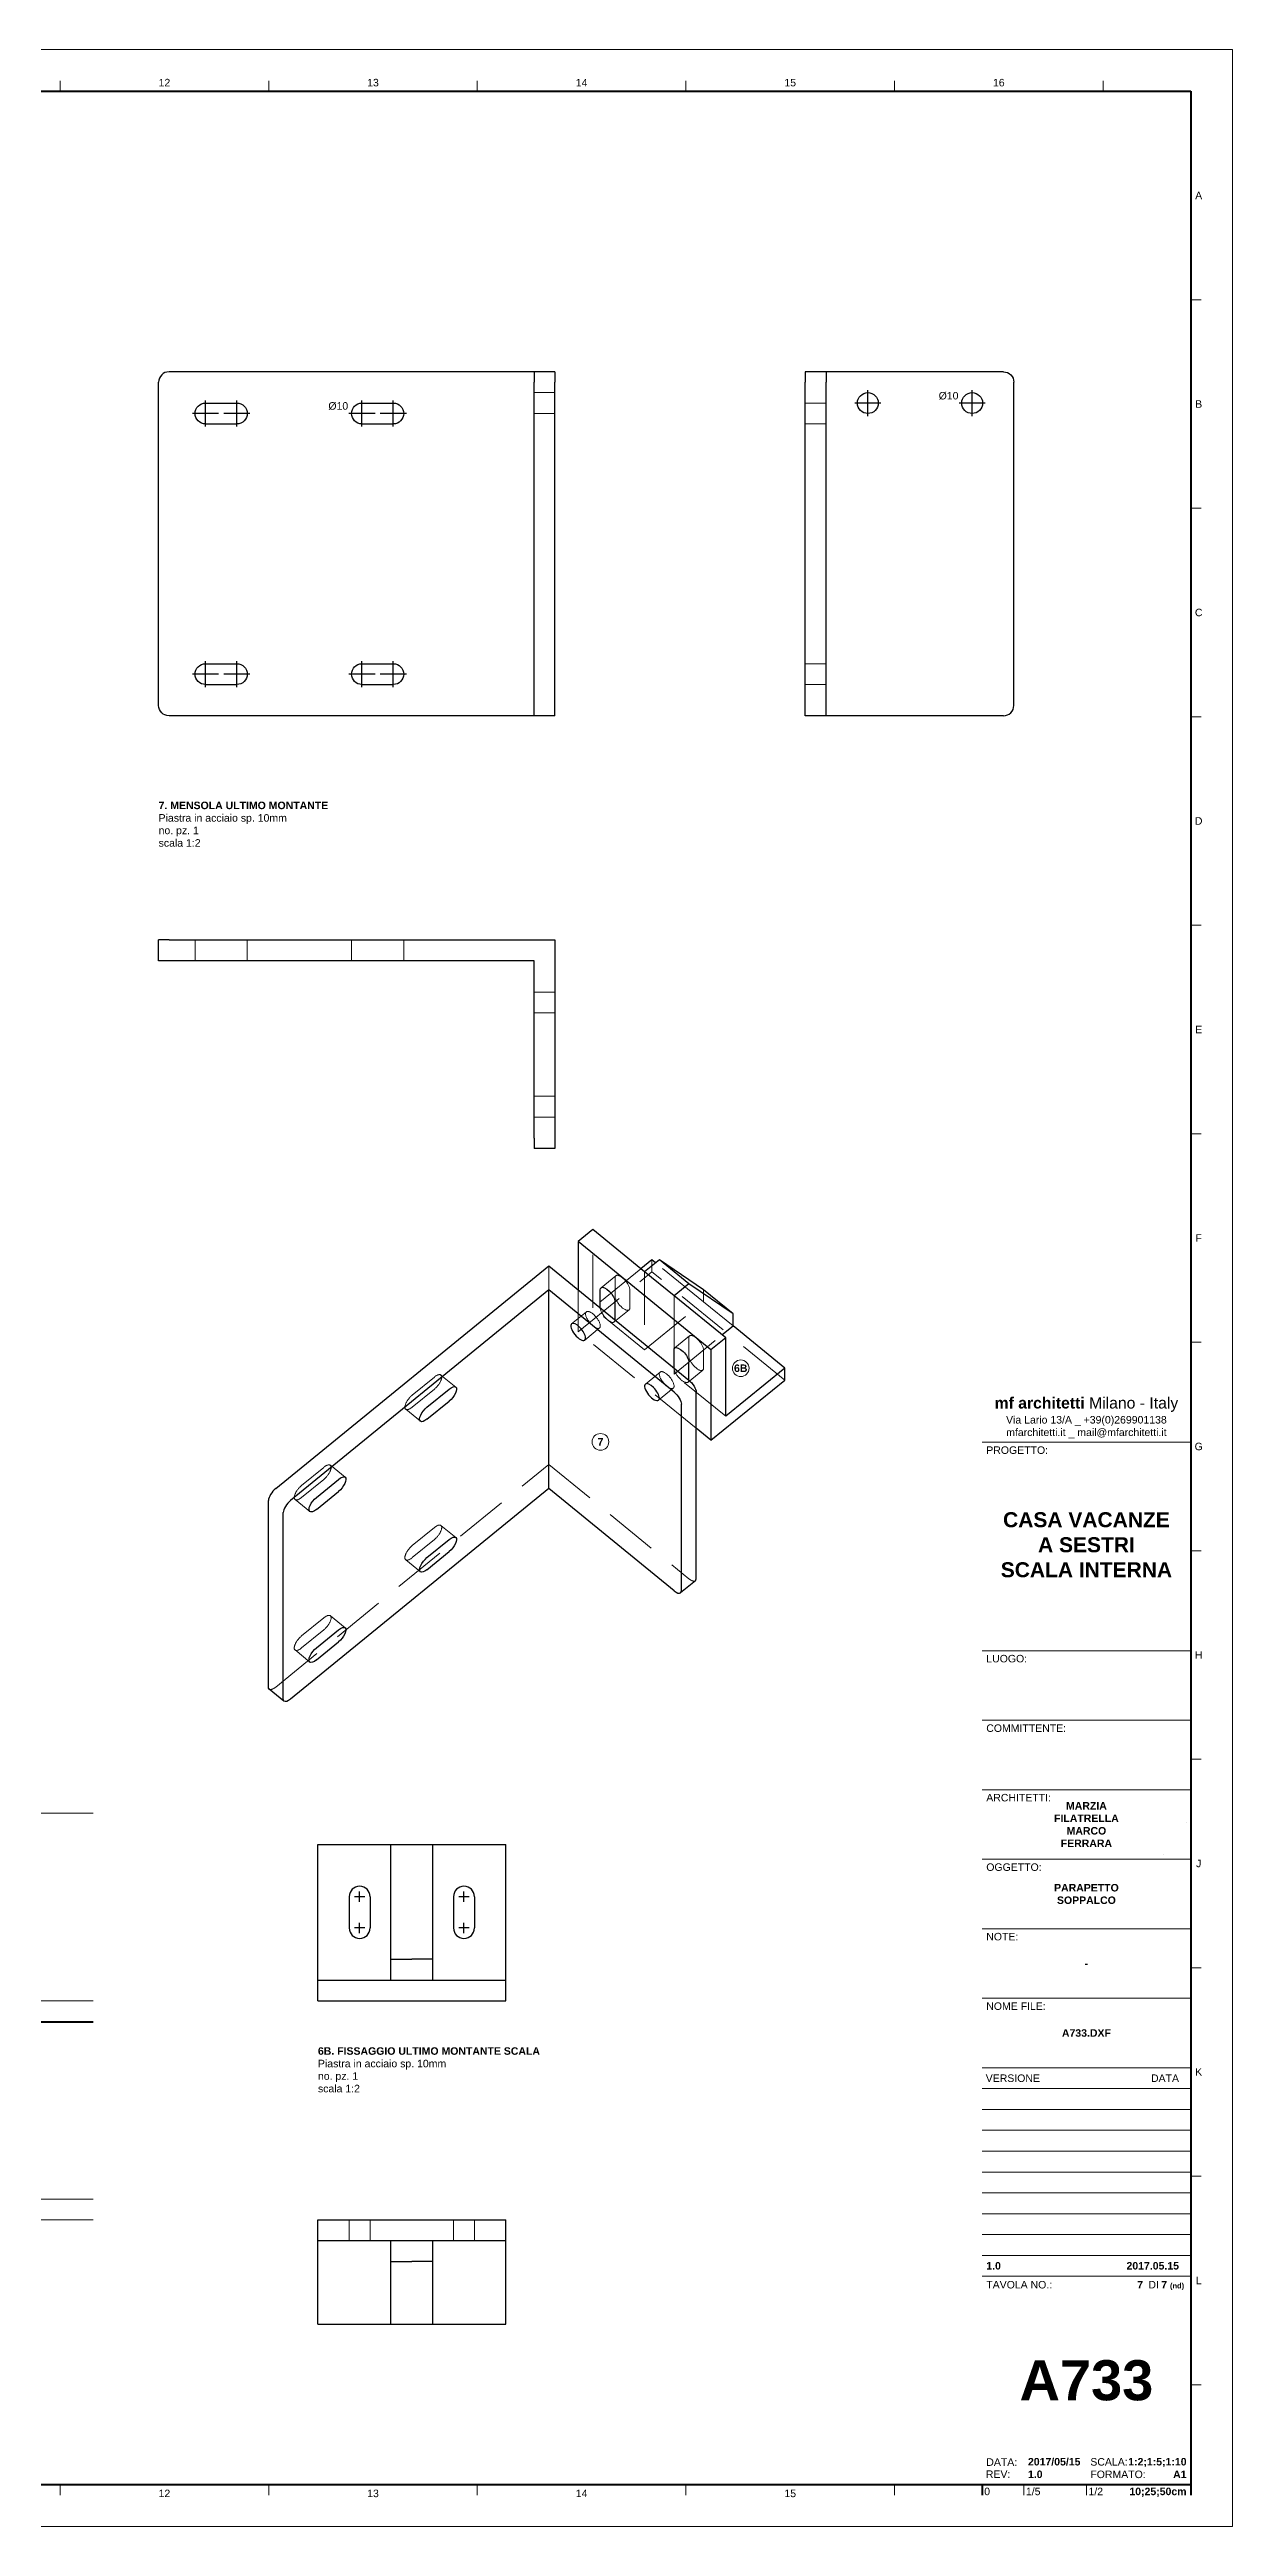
# Model space of a CAD drawing. Header units: millimetres. Extents: x -319 to 522, y -48 to 546.
# Drawn here: x 238 to 522, y -48 to 546 of the extents above; entities that cross this region are included whole.
import ezdxf
from ezdxf.enums import TextEntityAlignment as Align

# ---------------------------------------------------------------- set-up
doc = ezdxf.new("R2010")
doc.units = ezdxf.units.MM
doc.header["$LTSCALE"] = 2
doc.linetypes.add('HIDDEN', pattern=[9.525, 6.35, -3.175])
doc.layers.get('0').update_dxf_attribs({"color": 2, "true_color": 0xffff00})
for name, color, linetype, lineweight, true_color in [('010', 178, 'Continuous', 9, 0x000000), ('018', 178, 'Continuous', 18, 0x000000), ('050', 178, 'Continuous', 50, 0x000000), ('1_2counterplate ... 013', 178, 'Continuous', 13, 0x000000), ('1_2counterplate ... 025', 178, 'Continuous', 25, 0x000000), ('1_2counterplate ... 050', 178, 'Continuous', 50, 0x000000), ('1_2counterplate ... hdn', 250, 'HIDDEN', 9, 0x323232), ('dim', 178, 'Continuous', 9, 0x000000)]:
    doc.layers.add(name, color=color, linetype=linetype, lineweight=lineweight, true_color=true_color)
doc.layers.add('G-ANNO-TEXT', color=178, linetype='Continuous', true_color=0x000000)
doc.styles.add('textstyle103', font='')
doc.styles.add('textstyle104', font='')
doc.styles.add('textstyle105', font='')
doc.styles.add('textstyle106', font='')
doc.styles.add('textstyle107', font='')
doc.styles.add('textstyle108', font='')
doc.styles.add('textstyle109', font='')
doc.styles.add('textstyle110', font='')
doc.styles.add('textstyle111', font='')
doc.styles.add('textstyle112', font='')
doc.styles.add('textstyle113', font='')
doc.styles.add('textstyle114', font='')
doc.styles.add('textstyle115', font='')
doc.styles.add('textstyle12', font='')
doc.styles.add('textstyle127', font='')
doc.styles.add('textstyle128', font='')
doc.styles.add('textstyle13', font='')
doc.styles.add('textstyle139', font='')
doc.styles.add('textstyle140', font='')
doc.styles.add('textstyle16', font='')
doc.styles.add('textstyle17', font='')
doc.styles.add('textstyle19', font='')
doc.styles.add('textstyle21', font='')
doc.styles.add('textstyle23', font='')
doc.styles.add('textstyle25', font='')
doc.styles.add('textstyle37', font='')
doc.styles.add('textstyle43', font='')
doc.styles.add('textstyle45', font='')
doc.styles.add('textstyle47', font='')
doc.styles.add('textstyle48', font='')
doc.styles.add('textstyle50', font='')
doc.styles.add('textstyle52', font='')
doc.styles.add('textstyle54', font='')
doc.styles.add('textstyle56', font='')
doc.styles.add('textstyle58', font='')
doc.styles.add('textstyle60', font='')
doc.styles.add('textstyle62', font='')
doc.styles.add('textstyle64', font='')
doc.styles.add('textstyle65', font='')
doc.styles.add('textstyle66', font='')
doc.styles.add('textstyle67', font='')
doc.styles.add('textstyle68', font='')
doc.styles.add('textstyle69', font='')
doc.styles.add('textstyle70', font='')
doc.styles.add('textstyle71', font='')
doc.styles.add('textstyle72', font='')
doc.styles.add('textstyle73', font='')
doc.styles.add('textstyle74', font='')
doc.styles.add('textstyle75', font='')
doc.styles.add('textstyle76', font='')
doc.styles.add('textstyle77', font='')
doc.styles.add('textstyle78', font='')
doc.styles.add('textstyle79', font='')
doc.styles.add('textstyle80', font='')
doc.styles.add('textstyle81', font='')
doc.styles.add('textstyle82', font='')
doc.styles.add('textstyle83', font='')
doc.styles.add('textstyle84', font='')
doc.styles.add('textstyle93', font='')
doc.styles.add('textstyle94', font='')
doc.styles.get('textstyle103').set_extended_font_data('Arial [Mono]', bold=True)
doc.styles.get('textstyle104').set_extended_font_data('Arial [Mono]', bold=True)
doc.styles.get('textstyle105').set_extended_font_data('Arial [Mono]', bold=True)
doc.styles.get('textstyle106').set_extended_font_data('Arial [Mono]', bold=True)
doc.styles.get('textstyle107').set_extended_font_data('Arial [Mono]', bold=True)
doc.styles.get('textstyle108').set_extended_font_data('Arial [Mono]', bold=True)
doc.styles.get('textstyle109').set_extended_font_data('Arial [Mono]', bold=True)
doc.styles.get('textstyle110').set_extended_font_data('Arial')
doc.styles.get('textstyle111').set_extended_font_data('Arial [Mono]')
doc.styles.get('textstyle112').set_extended_font_data('Arial [Mono]', bold=True)
doc.styles.get('textstyle113').set_extended_font_data('Arial [Mono]')
doc.styles.get('textstyle114').set_extended_font_data('Arial [TMC ]')
doc.styles.get('textstyle115').set_extended_font_data('Arial [TMC ]')
doc.styles.get('textstyle12').set_extended_font_data('Arial [Mono]')
doc.styles.get('textstyle127').set_extended_font_data('Arial [TMC ]')
doc.styles.get('textstyle128').set_extended_font_data('Arial [TMC ]')
doc.styles.get('textstyle13').set_extended_font_data('Arial [Mono]')
doc.styles.get('textstyle139').set_extended_font_data('Arial [TMC ]')
doc.styles.get('textstyle140').set_extended_font_data('Arial [TMC ]')
doc.styles.get('textstyle16').set_extended_font_data('Arial [Mono]')
doc.styles.get('textstyle17').set_extended_font_data('Arial [Mono]')
doc.styles.get('textstyle19').set_extended_font_data('Arial [Mono]')
doc.styles.get('textstyle21').set_extended_font_data('Arial [Mono]')
doc.styles.get('textstyle23').set_extended_font_data('Arial [Mono]')
doc.styles.get('textstyle25').set_extended_font_data('Arial [Mono]')
doc.styles.get('textstyle37').set_extended_font_data('Arial [Mono]')
doc.styles.get('textstyle43').set_extended_font_data('Arial [Mono]')
doc.styles.get('textstyle45').set_extended_font_data('Arial [Mono]')
doc.styles.get('textstyle47').set_extended_font_data('Arial [Mono]')
doc.styles.get('textstyle48').set_extended_font_data('Arial [Mono]')
doc.styles.get('textstyle50').set_extended_font_data('Arial [Mono]')
doc.styles.get('textstyle52').set_extended_font_data('Arial [Mono]')
doc.styles.get('textstyle54').set_extended_font_data('Arial [Mono]')
doc.styles.get('textstyle56').set_extended_font_data('Arial [Mono]')
doc.styles.get('textstyle58').set_extended_font_data('Arial [Mono]')
doc.styles.get('textstyle60').set_extended_font_data('Arial [Mono]')
doc.styles.get('textstyle62').set_extended_font_data('Arial [Mono]')
doc.styles.get('textstyle64').set_extended_font_data('Arial [Mono]')
doc.styles.get('textstyle65').set_extended_font_data('Arial [Mono]')
doc.styles.get('textstyle66').set_extended_font_data('Arial [Mono]')
doc.styles.get('textstyle67').set_extended_font_data('Arial [Mono]')
doc.styles.get('textstyle68').set_extended_font_data('Arial [Mono]')
doc.styles.get('textstyle69').set_extended_font_data('Arial [Mono]')
doc.styles.get('textstyle70').set_extended_font_data('Arial [Mono]')
doc.styles.get('textstyle71').set_extended_font_data('Arial [Mono]')
doc.styles.get('textstyle72').set_extended_font_data('Arial [Mono]')
doc.styles.get('textstyle73').set_extended_font_data('Arial [Mono]')
doc.styles.get('textstyle74').set_extended_font_data('Arial [Mono]')
doc.styles.get('textstyle75').set_extended_font_data('Arial [Mono]')
doc.styles.get('textstyle76').set_extended_font_data('Arial [Mono]')
doc.styles.get('textstyle77').set_extended_font_data('Arial [Mono]')
doc.styles.get('textstyle78').set_extended_font_data('Arial [Mono]')
doc.styles.get('textstyle79').set_extended_font_data('Arial [Mono]', bold=True)
doc.styles.get('textstyle80').set_extended_font_data('Arial [Mono]', bold=True)
doc.styles.get('textstyle81').set_extended_font_data('Arial [Mono]', bold=True)
doc.styles.get('textstyle82').set_extended_font_data('Arial [Mono]', bold=True)
doc.styles.get('textstyle83').set_extended_font_data('Arial [Mono]', bold=True)
doc.styles.get('textstyle84').set_extended_font_data('Arial [Mono]', bold=True)
doc.styles.get('textstyle93').set_extended_font_data('Arial [Mono]', bold=True)
doc.styles.get('textstyle94').set_extended_font_data('Arial [Mono]', bold=True)

# ---------------------------------------------------------------- blocks, each defined once
blk = doc.blocks.new('TTLBLK')
at = {"layer": '018', "color": 7, "true_color": 0xffffff}
for points in [[(-50, 250), (0, 250)], [(-50, 200), (0, 200)], [(-50, 183.33), (0, 183.33)], [(-50, 166.67), (0, 166.67)], [(-50, 150), (0, 150)], [(-50, 133.33), (0, 133.33)], [(-50, 116.67), (0, 116.67)], [(-50, 100), (0, 100)], [(-50, 95), (0, 95)], [(-50, 90), (0, 90)], [(-50, 85), (0, 85)], [(-50, 80), (0, 80)], [(-50, 75), (0, 75)], [(-50, 70), (0, 70)], [(-50, 65), (0, 65)], [(-50, 60), (0, 60)], [(-50, 55), (0, 55)], [(-50, 50), (0, 50)], [(-40, 0), (-40, -2.5)], [(-25, 0), (-25, -2.5)]]:
    blk.add_lwpolyline(points, dxfattribs=at)
for points in [[(-1.01, 158.78), (-1.01, 158.78)], [(-6.6, 151.04), (-6.6, 151.04)]]:
    blk.add_lwpolyline(points, close=True, dxfattribs=at)
at = {"layer": '050', "color": 7, "true_color": 0xffffff}
for points in [[(-50, 0), (-50, -2.5)], [(0, 0), (0, -2.5)]]:
    blk.add_lwpolyline(points, dxfattribs=at)
at = {"layer": 'G-ANNO-TEXT'}
for s, style, p in [('PROGETTO:', 'textstyle64', (-49, 249.02)), ('LUOGO:', 'textstyle75', (-49, 199.02)), ('COMMITTENTE:', 'textstyle66', (-49, 182.35)), ('ARCHITETTI:', 'textstyle67', (-49, 165.68)), ('OGGETTO:', 'textstyle68', (-49, 149.02)), ('NOTE:', 'textstyle76', (-49, 132.35)), ('NOME FILE:', 'textstyle77', (-49, 115.68)), ('TAVOLA NO.:', 'textstyle69', (-49, 48.88))]:
    blk.add_text(s, height=1.8, dxfattribs=dict(at, style=style)).set_placement(p, align=Align.TOP_LEFT)
for s, style, p in [('VERSIONE', 'textstyle78', (-49.13, 97.5)), ('DI', 'textstyle70', (-10.14, 47.99)), ('DATA:', 'textstyle73', (-49, 5.44)), ('SCALA:', 'textstyle71', (-24.06, 5.5)), ('REV:', 'textstyle74', (-49.1, 2.54)), ('FORMATO:', 'textstyle72', (-24.06, 2.5))]:
    blk.add_text(s, height=1.8, dxfattribs=dict(at, style=style)).set_placement(p, align=Align.MIDDLE_LEFT)
at = {"layer": 'G-ANNO-TEXT', "style": 'textstyle65'}
blk.add_text('DATA', height=1.8, dxfattribs=at).set_placement((-2.81, 97.5), align=Align.MIDDLE_RIGHT)
at = {"layer": 'G-ANNO-TEXT', "style": 'textstyle110'}
blk.add_text('0', height=1.8, dxfattribs=at).set_placement((-48.8, -0.7), align=Align.TOP_CENTER)
at = {"layer": 'G-ANNO-TEXT'}
for s, style, p in [('1/5', 'textstyle111', (-39.5, -2.5)), ('1/2', 'textstyle113', (-24.5, -2.5))]:
    blk.add_text(s, height=1.8, dxfattribs=dict(at, style=style)).set_placement(p)
at = {"layer": 'G-ANNO-TEXT', "style": 'textstyle112'}
blk.add_text('10;25;50cm', height=1.8, dxfattribs=at).set_placement((-1, -2.5), align=Align.RIGHT)
at = {"layer": 'G-ANNO-TEXT'}
for s, insert, char_height, width, attachment_point, style in [('\\H2.7;mf architetti\\fArial|b0|i0|c0|p0; Milano - Italy\\H1.8;\\PVia Lario 13/A _ +39(0)269901138\\Pmfarchitetti.it _ mail@mfarchitetti.it', (-25, 250.98), 1.8, 56.8694, 8, 'textstyle79'), ('CASA VACANZE\\PA SESTRI\\PSCALA INTERNA', (-25, 225.41), 3.6, 40.5184, 5, 'textstyle80'), ('MARZIA FILATRELLA\\PMARCO FERRARA', (-25, 158.33), 1.8, 16.2049, 5, 'textstyle81'), ('PARAPETTO SOPPALCO', (-25, 141.67), 1.8, 20.6742, 5, 'textstyle82'), ('-', (-25, 125.9), 1.8, 8.6623, 2, 'textstyle83'), ('A733.DXF', (-25, 108.33), 1.8, 12.8517, 5, 'textstyle84'), ('1.0', (-49, 52.5), 1.8, 14.1164, 4, 'textstyle93'), ('2017.05.15', (-2.81, 52.5), 1.8, 9.7809, 6, 'textstyle94'), ('7', (-11.42, 48.88), 1.8, 16.9109, 3, 'textstyle103'), ('7 \\H1.28571;(nd)', (-7.06, 48.88), 1.8, 18.1621, 1, 'textstyle104'), ('A733', (-25, 25), 9.6, 44.7127, 5, 'textstyle105'), ('2017/05/15', (-39.01, 6.43), 1.8, 6.8452, 1, 'textstyle106'), ('1:2;1:5;1:10', (-1, 6.43), 1.8, 8.5224, 3, 'textstyle108'), ('1.0', (-39.01, 3.41), 1.8, 5.1704, 1, 'textstyle107'), ('A1', (-1, 3.4), 1.8, 3.2145, 3, 'textstyle109')]:
    blk.add_mtext(s, dxfattribs=dict(at, insert=insert, char_height=char_height, width=width, attachment_point=attachment_point, style=style))
blk = doc.blocks.new('title_block')
at = {"layer": '010', "color": 7, "true_color": 0xffffff}
blk.add_lwpolyline([(0, 594), (0, 0), (-841, 0), (-841, 594)], close=True, dxfattribs=at)
at = {"layer": '018', "color": 7, "true_color": 0xffffff}
for points in [[(-281, 586.5), (-281, 584)], [(-231, 586.5), (-231, 584)], [(-181, 586.5), (-181, 584)], [(-131, 586.5), (-131, 584)], [(-81, 586.5), (-81, 584)], [(-31, 586.5), (-31, 584)], [(-7.5, 534), (-10, 534)], [(-7.5, 484), (-10, 484)], [(-7.5, 434), (-10, 434)], [(-7.5, 384), (-10, 384)], [(-7.5, 334), (-10, 334)], [(-7.5, 284), (-10, 284)], [(-7.5, 234), (-10, 234)], [(-7.5, 184), (-10, 184)], [(-7.5, 134), (-10, 134)], [(-7.5, 84), (-10, 84)], [(-7.5, 34), (-10, 34)], [(-281, 7.5), (-281, 10)], [(-231, 7.5), (-231, 10)], [(-181, 7.5), (-181, 10)], [(-131, 7.5), (-131, 10)], [(-81, 7.5), (-81, 10)]]:
    blk.add_lwpolyline(points, dxfattribs=at)
at = {"layer": '050', "color": 7, "true_color": 0xffffff}
blk.add_lwpolyline([(-10, 584), (-10, 10), (-831, 10), (-831, 584)], close=True, dxfattribs=at)
blk.add_blockref('TTLBLK', (-10, 10))
at = {"layer": 'G-ANNO-TEXT'}
for s, style, p in [('12', 'textstyle25', (-256, 586.07)), ('13', 'textstyle21', (-206, 586.07)), ('14', 'textstyle17', (-156, 586.07)), ('15', 'textstyle13', (-106, 586.07)), ('16', 'textstyle37', (-56, 586.07)), ('A', 'textstyle52', (-8.09, 559)), ('B', 'textstyle50', (-8.09, 509)), ('C', 'textstyle48', (-8.09, 459)), ('D', 'textstyle47', (-8.09, 409)), ('E', 'textstyle45', (-8.09, 359)), ('F', 'textstyle43', (-8.09, 309)), ('G', 'textstyle54', (-8.09, 259)), ('H', 'textstyle56', (-8.09, 209)), ('J', 'textstyle58', (-8.09, 159)), ('K', 'textstyle60', (-8.09, 109)), ('L', 'textstyle62', (-8.09, 59)), ('12', 'textstyle23', (-256, 7.93)), ('13', 'textstyle19', (-206, 7.93)), ('14', 'textstyle16', (-156, 7.93)), ('15', 'textstyle12', (-106, 7.93))]:
    blk.add_text(s, height=1.8, dxfattribs=dict(at, style=style)).set_placement(p, align=Align.MIDDLE_CENTER)

msp = doc.modelspace()

# ---------------------------------------------------------------- linework, layer by layer
at = {"layer": '010'}
for centre in [(404.16, 230.18), (370.54, 212.53)]:
    msp.add_circle(centre, 2, dxfattribs=at)
at = {"layer": '1_2counterplate ... 013'}
for p, q in [((141.44, 123.45), (248.94, 123.45)), ((141.44, 78.46), (248.94, 78.46)), ((141.44, 30.96), (248.94, 30.96))]:
    msp.add_line(p, q, dxfattribs=at)
at = {"layer": '1_2counterplate ... 013', "flags": 128}
msp.add_lwpolyline([(141.44, 25.96), (248.94, 25.96)], dxfattribs=at)
at = {"layer": '1_2counterplate ... 025'}
for p, q in [((264.63, 389.15), (264.63, 466.65)), ((354.63, 469.15), (267.13, 469.15)), ((359.63, 469.15), (354.63, 469.15)), ((354.63, 469.15), (354.63, 466.65)), ((354.63, 389.15), (354.63, 466.65)), ((359.63, 469.15), (359.63, 466.65)), ((359.63, 389.15), (359.63, 466.65)), ((419.63, 469.15), (419.63, 466.65)), ((424.63, 469.15), (419.63, 469.15)), ((419.63, 389.15), (419.63, 466.65)), ((467.13, 469.15), (424.63, 469.15)), ((424.63, 469.15), (424.63, 466.65)), ((424.63, 389.15), (424.63, 466.65)), ((434.63, 458.53), (434.63, 464.78)), ((434.63, 458.53), (434.63, 464.78)), ((459.63, 458.53), (459.63, 464.78)), ((459.63, 458.53), (459.63, 464.78)), ((469.63, 389.15), (469.63, 466.65)), ((279.01, 459.15), (272.76, 459.15)), ((279.01, 459.15), (272.76, 459.15)), ((275.88, 456.03), (275.88, 462.28)), ((275.88, 456.03), (275.88, 462.28)), ((275.88, 461.65), (283.38, 461.65)), ((279.01, 459.15), (276.38, 459.15)), ((279.01, 459.15), (276.38, 459.15)), ((282.88, 459.15), (280.26, 459.15)), ((282.88, 459.15), (280.26, 459.15)), ((286.51, 459.15), (280.26, 459.15)), ((286.51, 459.15), (280.26, 459.15)), ((283.38, 456.03), (283.38, 462.28)), ((283.38, 456.03), (283.38, 462.28)), ((316.51, 459.15), (310.26, 459.15)), ((316.51, 459.15), (310.26, 459.15)), ((313.38, 456.03), (313.38, 462.28)), ((313.38, 456.03), (313.38, 462.28)), ((313.38, 461.65), (320.88, 461.65)), ((316.51, 459.15), (313.88, 459.15)), ((316.51, 459.15), (313.88, 459.15)), ((324.01, 459.15), (317.76, 459.15)), ((324.01, 459.15), (317.76, 459.15)), ((320.38, 459.15), (317.76, 459.15)), ((320.38, 459.15), (317.76, 459.15)), ((320.88, 456.03), (320.88, 462.28)), ((320.88, 456.03), (320.88, 462.28)), ((437.76, 461.65), (431.51, 461.65)), ((437.76, 461.65), (431.51, 461.65)), ((462.76, 461.65), (456.51, 461.65)), ((462.76, 461.65), (456.51, 461.65)), ((275.88, 456.65), (283.38, 456.65)), ((313.38, 456.65), (320.88, 456.65)), ((275.88, 393.52), (275.88, 399.77)), ((275.88, 393.52), (275.88, 399.77)), ((275.88, 399.15), (283.38, 399.15)), ((283.38, 393.52), (283.38, 399.77)), ((283.38, 393.52), (283.38, 399.77)), ((313.38, 393.52), (313.38, 399.77)), ((313.38, 393.52), (313.38, 399.77)), ((313.38, 399.15), (320.88, 399.15)), ((320.88, 393.52), (320.88, 399.77)), ((320.88, 393.52), (320.88, 399.77)), ((279.01, 396.65), (272.76, 396.65)), ((279.01, 396.65), (272.76, 396.65)), ((275.88, 394.15), (283.38, 394.15)), ((279.01, 396.65), (276.38, 396.65)), ((279.01, 396.65), (276.38, 396.65)), ((282.88, 396.65), (280.26, 396.65)), ((282.88, 396.65), (280.26, 396.65)), ((286.51, 396.65), (280.26, 396.65)), ((286.51, 396.65), (280.26, 396.65)), ((316.51, 396.65), (310.26, 396.65)), ((316.51, 396.65), (310.26, 396.65)), ((313.38, 394.15), (320.88, 394.15)), ((316.51, 396.65), (313.88, 396.65)), ((316.51, 396.65), (313.88, 396.65)), ((320.38, 396.65), (317.76, 396.65)), ((320.38, 396.65), (317.76, 396.65)), ((324.01, 396.65), (317.76, 396.65)), ((324.01, 396.65), (317.76, 396.65)), ((354.63, 386.65), (267.13, 386.65)), ((354.63, 386.65), (354.63, 389.15)), ((359.63, 386.65), (354.63, 386.65)), ((359.63, 386.65), (359.63, 389.15)), ((419.63, 386.65), (419.63, 389.15)), ((424.63, 386.65), (419.63, 386.65)), ((424.63, 386.65), (424.63, 389.15)), ((467.13, 386.65), (424.63, 386.65)), ((267.13, 332.9), (264.63, 332.9)), ((264.63, 327.9), (264.63, 332.9)), ((267.13, 332.9), (359.63, 332.9)), ((359.63, 332.9), (359.63, 285.4)), ((267.13, 327.9), (264.63, 327.9)), ((354.63, 327.9), (267.13, 327.9)), ((354.63, 285.4), (354.63, 327.9)), ((354.63, 285.4), (354.63, 282.9)), ((359.63, 285.4), (359.63, 282.9)), ((359.63, 282.9), (354.63, 282.9)), ((368.74, 263.43), (365.2, 260.55)), ((381.11, 253.33), (368.74, 263.43)), ((397.02, 234.57), (365.2, 260.55)), ((365.2, 260.55), (365.2, 249)), ((382.88, 256.22), (380.23, 254.05)), ((384.65, 256.22), (381.11, 253.33)), ((383.76, 255.49), (382.88, 256.22)), ((391.72, 250.44), (384.65, 256.22)), ((395.25, 249), (384.65, 256.22)), ((292.72, 201.37), (358.13, 254.77)), ((358.13, 254.77), (391.72, 227.35)), ((388.18, 247.56), (381.11, 253.33)), ((391.72, 250.44), (388.18, 247.56)), ((402.32, 243.23), (391.72, 250.44)), ((358.13, 249), (296.26, 198.48)), ((388.18, 224.46), (358.13, 249)), ((358.13, 201.37), (358.13, 249)), ((370.5, 244.67), (370.5, 249)), ((374.04, 241.78), (374.04, 246.11)), ((400.56, 237.45), (388.18, 247.56)), ((402.32, 243.23), (395.25, 249)), ((399.67, 238.18), (402.32, 240.34)), ((402.32, 240.34), (402.32, 243.23)), ((414.7, 230.24), (402.32, 240.34)), ((388.18, 230.24), (388.18, 234.57)), ((388.18, 234.57), (388.18, 234.57)), ((391.72, 227.35), (391.72, 231.68)), ((400.56, 237.45), (397.02, 234.57)), ((397.02, 234.57), (397.02, 212.92)), ((400.56, 218.69), (400.56, 237.45)), ((397.02, 212.92), (414.7, 227.35)), ((414.7, 230.24), (400.56, 218.69)), ((414.7, 227.35), (414.7, 230.24)), ((328.96, 220.85), (334.27, 225.18)), ((328.96, 217.97), (334.27, 222.3)), ((389.95, 176.83), (389.95, 221.58)), ((393.48, 179.72), (393.48, 224.46)), ((397.02, 212.92), (393.48, 215.8)), ((302.44, 199.2), (307.75, 203.53)), ((290.95, 153.74), (290.95, 198.48)), ((358.13, 201.37), (296.26, 150.85)), ((302.44, 196.32), (307.75, 200.65)), ((388.18, 176.83), (358.13, 201.37)), ((294.49, 150.85), (294.49, 195.59)), ((328.96, 184.77), (334.27, 189.1)), ((328.96, 181.88), (334.27, 186.21)), ((393.3, 179.23), (389.76, 176.34)), ((302.44, 163.12), (307.75, 167.45)), ((302.44, 160.23), (307.75, 164.56)), ((294.68, 150.36), (291.14, 153.24)), ((302.82, 115.96), (317.82, 115.96)), ((302.82, 83.46), (302.82, 115.96)), ((317.82, 115.96), (322.82, 115.96)), ((320.32, 88.45), (320.32, 115.96)), ((322.82, 115.96), (327.82, 115.96)), ((327.82, 115.96), (332.82, 115.96)), ((330.32, 88.45), (330.32, 115.96)), ((332.82, 115.96), (347.82, 115.96)), ((347.82, 83.46), (347.82, 115.96)), ((310.32, 103.45), (310.32, 95.96)), ((314.07, 103.45), (311.57, 103.45)), ((314.07, 103.45), (311.57, 103.45)), ((312.82, 102.2), (312.82, 104.7)), ((312.82, 102.2), (312.82, 104.7)), ((315.32, 103.45), (315.32, 95.96)), ((335.32, 103.45), (335.32, 95.96)), ((339.07, 103.45), (336.57, 103.45)), ((339.07, 103.45), (336.57, 103.45)), ((337.82, 102.2), (337.82, 104.7)), ((337.82, 102.2), (337.82, 104.7)), ((340.32, 103.45), (340.32, 95.96)), ((314.07, 95.96), (311.57, 95.96)), ((314.07, 95.96), (311.57, 95.96)), ((312.82, 94.71), (312.82, 97.21)), ((312.82, 94.71), (312.82, 97.21)), ((339.07, 95.96), (336.57, 95.96)), ((339.07, 95.96), (336.57, 95.96)), ((337.82, 94.71), (337.82, 97.21)), ((337.82, 94.71), (337.82, 97.21)), ((302.82, 78.46), (302.82, 83.46)), ((302.82, 83.46), (317.82, 83.46)), ((317.82, 83.46), (322.82, 83.46)), ((320.32, 83.46), (320.32, 88.45)), ((320.32, 88.45), (325.32, 88.45)), ((322.82, 83.46), (327.82, 83.46)), ((330.32, 88.45), (325.32, 88.45)), ((327.82, 83.46), (332.82, 83.46)), ((330.32, 83.46), (330.32, 88.45)), ((332.82, 83.46), (347.82, 83.46)), ((347.82, 78.46), (347.82, 83.46)), ((302.82, 78.46), (347.82, 78.46)), ((302.82, 25.96), (347.82, 25.96)), ((302.82, 20.97), (302.82, 25.96)), ((347.82, 20.97), (347.82, 25.96)), ((302.82, 20.97), (317.82, 20.97)), ((302.82, 0.96), (302.82, 20.97)), ((317.82, 20.97), (322.82, 20.97)), ((320.32, 15.97), (320.32, 20.97)), ((322.82, 20.97), (327.82, 20.97)), ((327.82, 20.97), (332.82, 20.97)), ((330.32, 15.97), (330.32, 20.97)), ((332.82, 20.97), (347.82, 20.97)), ((347.82, 0.96), (347.82, 20.97)), ((320.32, 15.97), (325.32, 15.97)), ((320.32, 0.96), (320.32, 15.97)), ((330.32, 15.97), (325.32, 15.97)), ((330.32, 0.96), (330.32, 15.97)), ((302.82, 0.96), (317.82, 0.96)), ((317.82, 0.96), (322.82, 0.96)), ((322.82, 0.96), (327.82, 0.96)), ((327.82, 0.96), (332.82, 0.96)), ((332.82, 0.96), (347.82, 0.96))]:
    msp.add_line(p, q, dxfattribs=at)
for points in [[(267.13, 469.15), (265.75, 469.15), (264.63, 468.03), (264.63, 466.65)], [(432.13, 461.65), (432.13, 463.03), (433.25, 464.15), (434.63, 464.15)], [(434.63, 464.15), (436.01, 464.15), (437.13, 463.03), (437.13, 461.65)], [(457.13, 461.65), (457.13, 463.03), (458.25, 464.15), (459.63, 464.15)], [(459.63, 464.15), (461.02, 464.15), (462.13, 463.03), (462.13, 461.65)], [(467.13, 469.15), (468.52, 469.15), (469.63, 468.03), (469.63, 466.65)], [(273.38, 459.15), (273.38, 460.53), (274.5, 461.65), (275.88, 461.65)], [(275.88, 456.65), (274.5, 456.65), (273.38, 457.77), (273.38, 459.15)], [(283.38, 461.65), (284.76, 461.65), (285.88, 460.53), (285.88, 459.15)], [(285.88, 459.15), (285.88, 457.77), (284.76, 456.65), (283.38, 456.65)], [(310.88, 459.15), (310.88, 460.53), (312, 461.65), (313.38, 461.65)], [(313.38, 456.65), (312, 456.65), (310.88, 457.77), (310.88, 459.15)], [(320.88, 461.65), (322.26, 461.65), (323.38, 460.53), (323.38, 459.15)], [(323.38, 459.15), (323.38, 457.77), (322.26, 456.65), (320.88, 456.65)], [(434.63, 459.15), (433.25, 459.15), (432.13, 460.27), (432.13, 461.65)], [(437.13, 461.65), (437.13, 460.27), (436.01, 459.15), (434.63, 459.15)], [(459.63, 459.15), (458.25, 459.15), (457.13, 460.27), (457.13, 461.65)], [(462.13, 461.65), (462.13, 460.27), (461.02, 459.15), (459.63, 459.15)], [(273.38, 396.65), (273.38, 398.03), (274.5, 399.15), (275.88, 399.15)], [(283.38, 399.15), (284.76, 399.15), (285.88, 398.03), (285.88, 396.65)], [(310.88, 396.65), (310.88, 398.03), (312, 399.15), (313.38, 399.15)], [(320.88, 399.15), (322.26, 399.15), (323.38, 398.03), (323.38, 396.65)], [(275.88, 394.15), (274.5, 394.15), (273.38, 395.27), (273.38, 396.65)], [(285.88, 396.65), (285.88, 395.27), (284.76, 394.15), (283.38, 394.15)], [(313.38, 394.15), (312, 394.15), (310.88, 395.27), (310.88, 396.65)], [(323.38, 396.65), (323.38, 395.27), (322.26, 394.15), (320.88, 394.15)], [(267.13, 386.65), (265.75, 386.65), (264.63, 387.77), (264.63, 389.15)], [(467.13, 386.65), (468.52, 386.65), (469.63, 387.77), (469.63, 389.15)], [(370.5, 249), (370.5, 249.22), (370.57, 249.39), (370.69, 249.49)], [(370.69, 249.49), (371.06, 249.79), (371.88, 249.43), (372.68, 248.63)], [(372.68, 248.63), (373.48, 247.83), (374.04, 246.78), (374.04, 246.11)], [(363.62, 240.83), (363.18, 240.48), (363.54, 239.32), (364.41, 238.25)], [(365.61, 239.97), (364.81, 240.78), (363.99, 241.13), (363.62, 240.83)], [(364.41, 238.25), (365.28, 237.18), (366.35, 236.6), (366.78, 236.96)], [(366.97, 237.45), (366.97, 238.12), (366.41, 239.16), (365.61, 239.97)], [(366.78, 236.96), (366.91, 237.06), (366.97, 237.23), (366.97, 237.45)], [(388.18, 234.57), (388.18, 234.79), (388.25, 234.96), (388.37, 235.06)], [(388.37, 235.06), (388.73, 235.36), (389.56, 235), (390.36, 234.2)], [(390.36, 234.2), (391.15, 233.39), (391.72, 232.35), (391.72, 231.68)], [(334.27, 225.18), (334.93, 225.73), (335.55, 225.92), (335.85, 225.68)], [(381.3, 226.4), (380.86, 226.04), (381.22, 224.89), (382.09, 223.82)], [(383.28, 225.53), (382.49, 226.34), (381.66, 226.7), (381.3, 226.4)], [(391.72, 227.35), (392.69, 226.55), (393.48, 225.26), (393.48, 224.46)], [(327.46, 218.94), (327.78, 219.63), (328.35, 220.35), (328.96, 220.85)], [(335.77, 224.21), (335.45, 223.52), (334.88, 222.8), (334.27, 222.3)], [(335.85, 225.68), (336.12, 225.45), (336.09, 224.9), (335.77, 224.21)], [(382.09, 223.82), (382.96, 222.75), (384.02, 222.17), (384.46, 222.52)], [(384.65, 223.02), (384.65, 223.69), (384.08, 224.73), (383.28, 225.53)], [(384.46, 222.52), (384.58, 222.63), (384.65, 222.8), (384.65, 223.02)], [(388.18, 224.46), (389.16, 223.67), (389.95, 222.37), (389.95, 221.58)], [(327.38, 217.48), (327.11, 217.7), (327.14, 218.25), (327.46, 218.94)], [(328.96, 217.97), (328.29, 217.42), (327.68, 217.23), (327.38, 217.48)], [(307.75, 203.53), (308.42, 204.08), (309.03, 204.27), (309.33, 204.03)], [(309.25, 202.56), (308.93, 201.87), (308.36, 201.15), (307.75, 200.65)], [(309.33, 204.03), (309.6, 203.8), (309.57, 203.25), (309.25, 202.56)], [(292.72, 201.37), (291.75, 200.57), (290.95, 199.28), (290.95, 198.48)], [(296.26, 198.48), (295.28, 197.68), (294.49, 196.39), (294.49, 195.59)], [(300.86, 195.82), (300.59, 196.05), (300.62, 196.6), (300.94, 197.29)], [(302.44, 196.32), (301.78, 195.77), (301.16, 195.58), (300.86, 195.82)], [(300.94, 197.29), (301.26, 197.98), (301.83, 198.7), (302.44, 199.2)], [(327.46, 182.86), (327.78, 183.55), (328.35, 184.27), (328.96, 184.77)], [(334.27, 189.1), (334.93, 189.65), (335.55, 189.84), (335.85, 189.59)], [(335.77, 188.12), (335.45, 187.44), (334.88, 186.71), (334.27, 186.21)], [(335.85, 189.59), (336.12, 189.37), (336.09, 188.82), (335.77, 188.12)], [(327.38, 181.39), (327.11, 181.61), (327.14, 182.17), (327.46, 182.86)], [(328.96, 181.88), (328.29, 181.34), (327.68, 181.14), (327.38, 181.39)], [(393.3, 179.23), (393.42, 179.32), (393.48, 179.49), (393.48, 179.72)], [(388.18, 176.83), (388.85, 176.28), (389.46, 176.09), (389.76, 176.34)], [(389.76, 176.34), (389.89, 176.44), (389.95, 176.61), (389.95, 176.83)], [(307.75, 167.45), (308.42, 168), (309.03, 168.19), (309.33, 167.94)], [(309.25, 166.47), (308.93, 165.79), (308.36, 165.06), (307.75, 164.56)], [(309.33, 167.94), (309.6, 167.72), (309.57, 167.16), (309.25, 166.47)], [(300.86, 159.74), (300.59, 159.96), (300.62, 160.52), (300.94, 161.21)], [(300.94, 161.21), (301.26, 161.9), (301.83, 162.62), (302.44, 163.12)], [(302.44, 160.23), (301.78, 159.69), (301.16, 159.49), (300.86, 159.74)], [(291.14, 153.24), (291.02, 153.35), (290.95, 153.51), (290.95, 153.74)], [(294.68, 150.36), (294.55, 150.46), (294.49, 150.63), (294.49, 150.85)], [(296.26, 150.85), (295.59, 150.3), (294.98, 150.11), (294.68, 150.36)], [(312.82, 105.96), (311.44, 105.96), (310.32, 104.84), (310.32, 103.45)], [(315.32, 103.45), (315.32, 104.84), (314.2, 105.96), (312.82, 105.96)], [(337.82, 105.96), (336.44, 105.96), (335.32, 104.84), (335.32, 103.45)], [(340.32, 103.45), (340.32, 104.84), (339.2, 105.96), (337.82, 105.96)], [(310.32, 95.96), (310.32, 94.57), (311.44, 93.46), (312.82, 93.46)], [(312.82, 93.46), (314.2, 93.46), (315.32, 94.57), (315.32, 95.96)], [(335.32, 95.96), (335.32, 94.57), (336.44, 93.46), (337.82, 93.46)], [(337.82, 93.46), (339.2, 93.46), (340.32, 94.57), (340.32, 95.96)]]:
    msp.add_open_spline(points, degree=3, dxfattribs=at)
at = {"layer": '1_2counterplate ... 050', "flags": 128}
msp.add_lwpolyline([(141.44, 73.46), (248.94, 73.46)], dxfattribs=at)
at = {"layer": '1_2counterplate ... hdn'}
for p, q in [((359.64, 464.15), (354.64, 464.15)), ((359.64, 464.15), (354.64, 464.15)), ((354.64, 464.15), (354.64, 459.15)), ((354.64, 461.65), (354.64, 464.15)), ((354.64, 464.15), (354.64, 459.15)), ((354.64, 461.65), (354.64, 464.15)), ((359.64, 464.15), (359.64, 459.15)), ((359.64, 461.65), (359.64, 464.15)), ((359.64, 464.15), (359.64, 459.15)), ((359.64, 461.65), (359.64, 464.15)), ((354.64, 459.15), (354.64, 461.65)), ((354.64, 459.15), (354.64, 461.65)), ((359.64, 459.15), (354.64, 459.15)), ((359.64, 459.15), (354.64, 459.15)), ((359.64, 459.15), (359.64, 461.65)), ((359.64, 459.15), (359.64, 461.65)), ((419.64, 461.65), (424.64, 461.65)), ((419.64, 461.65), (424.64, 461.65)), ((419.64, 461.65), (424.64, 461.65)), ((419.64, 461.65), (424.64, 461.65)), ((419.64, 461.65), (419.64, 456.65)), ((419.64, 456.65), (419.64, 461.65)), ((419.64, 456.65), (419.64, 461.65)), ((419.64, 461.65), (419.64, 456.65)), ((424.64, 461.65), (424.64, 456.65)), ((424.64, 456.65), (424.64, 461.65)), ((424.64, 456.65), (424.64, 461.65)), ((424.64, 461.65), (424.64, 456.65)), ((419.64, 456.65), (424.64, 456.65)), ((419.64, 456.65), (424.64, 456.65)), ((419.64, 456.65), (424.64, 456.65)), ((419.64, 456.65), (424.64, 456.65)), ((419.64, 399.15), (424.64, 399.15)), ((419.64, 399.15), (424.64, 399.15)), ((419.64, 399.15), (424.64, 399.15)), ((419.64, 399.15), (424.64, 399.15)), ((419.64, 399.15), (419.64, 394.15)), ((419.64, 394.15), (419.64, 399.15)), ((419.64, 399.15), (419.64, 394.15)), ((419.64, 394.15), (419.64, 399.15)), ((424.64, 399.15), (424.64, 394.15)), ((424.64, 394.15), (424.64, 399.15)), ((424.64, 399.15), (424.64, 394.15)), ((424.64, 394.15), (424.64, 399.15)), ((419.64, 394.15), (424.64, 394.15)), ((419.64, 394.15), (424.64, 394.15)), ((419.64, 394.15), (424.64, 394.15)), ((419.64, 394.15), (424.64, 394.15)), ((273.39, 327.9), (273.39, 332.9)), ((273.39, 327.9), (273.39, 332.9)), ((273.39, 332.9), (275.89, 332.9)), ((275.89, 332.9), (273.39, 332.9)), ((273.39, 332.9), (275.89, 332.9)), ((275.89, 332.9), (273.39, 332.9)), ((283.39, 332.9), (275.89, 332.9)), ((283.39, 332.9), (275.89, 332.9)), ((283.39, 332.9), (275.89, 332.9)), ((283.39, 332.9), (275.89, 332.9)), ((285.89, 332.9), (283.39, 332.9)), ((283.39, 332.9), (285.89, 332.9)), ((285.89, 332.9), (283.39, 332.9)), ((283.39, 332.9), (285.89, 332.9)), ((285.89, 327.9), (285.89, 332.9)), ((285.89, 327.9), (285.89, 332.9)), ((310.89, 327.9), (310.89, 332.9)), ((310.89, 327.9), (310.89, 332.9)), ((310.89, 332.9), (313.39, 332.9)), ((313.39, 332.9), (310.89, 332.9)), ((310.89, 332.9), (313.39, 332.9)), ((313.39, 332.9), (310.89, 332.9)), ((320.89, 332.9), (313.39, 332.9)), ((320.89, 332.9), (313.39, 332.9)), ((320.89, 332.9), (313.39, 332.9)), ((320.89, 332.9), (313.39, 332.9)), ((323.38, 332.9), (320.89, 332.9)), ((320.89, 332.9), (323.38, 332.9)), ((323.38, 332.9), (320.89, 332.9)), ((320.89, 332.9), (323.38, 332.9)), ((323.38, 327.9), (323.38, 332.9)), ((323.38, 327.9), (323.38, 332.9)), ((273.39, 327.9), (275.89, 327.9)), ((275.89, 327.9), (273.39, 327.9)), ((273.39, 327.9), (275.89, 327.9)), ((275.89, 327.9), (273.39, 327.9)), ((275.89, 327.9), (283.39, 327.9)), ((275.89, 327.9), (283.39, 327.9)), ((275.89, 327.9), (283.39, 327.9)), ((275.89, 327.9), (283.39, 327.9)), ((285.89, 327.9), (283.39, 327.9)), ((283.39, 327.9), (285.89, 327.9)), ((285.89, 327.9), (283.39, 327.9)), ((283.39, 327.9), (285.89, 327.9)), ((310.89, 327.9), (313.39, 327.9)), ((313.39, 327.9), (310.89, 327.9)), ((310.89, 327.9), (313.39, 327.9)), ((313.39, 327.9), (310.89, 327.9)), ((313.39, 327.9), (320.89, 327.9)), ((313.39, 327.9), (320.89, 327.9)), ((313.39, 327.9), (320.89, 327.9)), ((313.39, 327.9), (320.89, 327.9)), ((323.38, 327.9), (320.89, 327.9)), ((320.89, 327.9), (323.38, 327.9)), ((323.38, 327.9), (320.89, 327.9)), ((320.89, 327.9), (323.38, 327.9)), ((359.64, 320.4), (354.64, 320.4)), ((354.64, 320.4), (354.64, 315.4)), ((354.64, 315.4), (354.64, 320.4)), ((354.64, 315.4), (359.64, 315.4)), ((359.64, 320.4), (359.64, 315.4)), ((359.64, 315.4), (359.64, 320.4)), ((359.64, 295.4), (354.64, 295.4)), ((354.64, 295.4), (354.64, 290.4)), ((354.64, 290.4), (354.64, 295.4)), ((359.64, 295.4), (359.64, 290.4)), ((359.64, 290.4), (359.64, 295.4)), ((354.64, 290.4), (359.64, 290.4)), ((368.74, 244.67), (368.74, 263.44)), ((382.88, 253.33), (382.88, 256.22)), ((395.25, 246.11), (383.76, 255.5)), ((358.13, 207.14), (358.13, 254.77)), ((365.2, 238.9), (382.88, 253.33)), ((380.23, 254.05), (368.74, 244.67)), ((370.69, 249.49), (374.23, 252.38)), ((374.04, 251.89), (374.04, 247.56)), ((381.11, 253.33), (381.11, 234.57)), ((414.7, 227.35), (382.88, 253.33)), ((367.16, 243.72), (363.62, 240.83)), ((365.2, 249), (365.2, 238.9)), ((381.11, 234.57), (368.74, 244.67)), ((373.85, 241.29), (377.39, 244.18)), ((377.58, 249), (377.58, 244.67)), ((381.11, 234.57), (395.25, 246.11)), ((388.18, 247.56), (388.18, 234.57)), ((395.25, 246.11), (395.25, 249)), ((402.32, 240.34), (395.25, 246.11)), ((393.49, 215.8), (365.2, 238.9)), ((370.32, 239.85), (366.78, 236.96)), ((388.18, 228.79), (399.67, 238.17)), ((388.37, 235.06), (391.9, 237.95)), ((388.18, 234.57), (388.18, 228.79)), ((391.72, 237.45), (391.72, 233.12)), ((395.25, 234.57), (395.25, 230.24)), ((330.73, 228.07), (325.43, 223.74)), ((335.85, 225.68), (332.31, 228.56)), ((384.83, 229.28), (381.3, 226.4)), ((400.56, 218.69), (388.18, 228.79)), ((391.53, 226.86), (395.07, 229.74)), ((327.38, 217.47), (323.85, 220.36)), ((330.73, 225.18), (325.43, 220.86)), ((388, 225.41), (384.46, 222.53)), ((292.72, 153.74), (358.13, 207.14)), ((304.21, 206.42), (298.91, 202.09)), ((304.21, 203.53), (298.91, 199.2)), ((309.33, 204.03), (305.79, 206.91)), ((358.13, 207.14), (391.72, 179.72)), ((300.86, 195.82), (297.33, 198.71)), ((330.73, 191.99), (325.43, 187.66)), ((335.85, 189.59), (332.31, 192.48)), ((327.38, 181.39), (323.85, 184.28)), ((330.73, 189.1), (325.43, 184.77)), ((304.21, 170.33), (298.91, 166.01)), ((304.21, 167.45), (298.91, 163.12)), ((309.33, 167.94), (305.79, 170.83)), ((300.86, 159.74), (297.33, 162.63)), ((310.32, 20.97), (310.32, 25.97)), ((310.32, 20.97), (310.32, 25.97)), ((315.32, 25.97), (310.32, 25.97)), ((310.32, 25.97), (315.32, 25.97)), ((315.32, 20.97), (315.32, 25.97)), ((315.32, 20.97), (315.32, 25.97)), ((335.32, 20.97), (335.32, 25.97)), ((335.32, 20.97), (335.32, 25.97)), ((340.32, 25.97), (335.32, 25.97)), ((335.32, 25.97), (340.32, 25.97)), ((340.32, 20.97), (340.32, 25.97)), ((340.32, 20.97), (340.32, 25.97)), ((315.32, 20.97), (310.32, 20.97)), ((310.32, 20.97), (315.32, 20.97)), ((340.32, 20.97), (335.32, 20.97)), ((335.32, 20.97), (340.32, 20.97))]:
    msp.add_line(p, q, dxfattribs=at)
for points in [[(374.04, 251.89), (374.04, 252.11), (374.1, 252.28), (374.23, 252.38)], [(374.23, 252.38), (374.59, 252.68), (375.42, 252.32), (376.21, 251.52)], [(376.21, 251.52), (377.01, 250.71), (377.58, 249.67), (377.58, 249)], [(367.16, 243.72), (366.72, 243.36), (367.07, 242.21), (367.95, 241.14)], [(369.14, 242.86), (368.35, 243.66), (367.52, 244.02), (367.16, 243.72)], [(371.87, 242.15), (371.07, 242.96), (370.5, 244), (370.5, 244.67)], [(375.4, 245.04), (374.6, 245.84), (374.04, 246.89), (374.04, 247.56)], [(377.39, 244.18), (377.02, 243.88), (376.2, 244.23), (375.4, 245.04)], [(377.58, 244.67), (377.58, 244.45), (377.51, 244.28), (377.39, 244.18)], [(367.95, 241.14), (368.82, 240.07), (369.88, 239.49), (370.32, 239.85)], [(370.5, 240.34), (370.5, 241.01), (369.94, 242.05), (369.14, 242.86)], [(370.32, 239.85), (370.44, 239.95), (370.5, 240.11), (370.5, 240.34)], [(373.85, 241.29), (373.49, 240.99), (372.66, 241.35), (371.87, 242.15)], [(374.04, 241.78), (374.04, 241.56), (373.98, 241.39), (373.85, 241.29)], [(391.72, 237.45), (391.72, 237.68), (391.78, 237.85), (391.9, 237.95)], [(391.9, 237.95), (392.27, 238.24), (393.09, 237.89), (393.89, 237.08)], [(393.08, 230.61), (392.28, 231.41), (391.72, 232.45), (391.72, 233.12)], [(393.89, 237.08), (394.69, 236.28), (395.25, 235.24), (395.25, 234.57)], [(330.73, 228.07), (331.4, 228.62), (332.01, 228.81), (332.31, 228.56)], [(332.23, 227.1), (331.91, 226.41), (331.34, 225.68), (330.73, 225.18)], [(332.31, 228.56), (332.58, 228.34), (332.56, 227.78), (332.23, 227.1)], [(384.83, 229.28), (384.4, 228.93), (384.75, 227.77), (385.62, 226.71)], [(386.82, 228.42), (386.02, 229.23), (385.2, 229.59), (384.83, 229.28)], [(385.62, 226.71), (386.5, 225.63), (387.56, 225.06), (388, 225.41)], [(388.18, 225.91), (388.18, 226.58), (387.62, 227.62), (386.82, 228.42)], [(388, 225.41), (388.12, 225.51), (388.18, 225.68), (388.18, 225.91)], [(389.54, 227.72), (388.75, 228.53), (388.18, 229.57), (388.18, 230.24)], [(391.53, 226.86), (391.16, 226.56), (390.34, 226.91), (389.54, 227.72)], [(391.72, 227.35), (391.72, 227.13), (391.65, 226.96), (391.53, 226.86)], [(395.07, 229.74), (394.7, 229.44), (393.88, 229.8), (393.08, 230.61)], [(395.25, 230.24), (395.25, 230.01), (395.19, 229.84), (395.07, 229.74)], [(323.85, 220.36), (323.57, 220.58), (323.6, 221.14), (323.92, 221.83)], [(325.43, 220.86), (324.76, 220.31), (324.14, 220.12), (323.85, 220.36)], [(323.92, 221.83), (324.25, 222.52), (324.81, 223.24), (325.43, 223.74)], [(297.41, 200.18), (297.73, 200.87), (298.3, 201.59), (298.91, 202.09)], [(304.21, 206.42), (304.88, 206.97), (305.5, 207.16), (305.79, 206.91)], [(305.72, 205.45), (305.4, 204.76), (304.83, 204.03), (304.21, 203.53)], [(305.79, 206.91), (306.07, 206.69), (306.04, 206.13), (305.72, 205.45)], [(297.33, 198.71), (297.05, 198.93), (297.08, 199.49), (297.41, 200.18)], [(298.91, 199.2), (298.24, 198.66), (297.63, 198.47), (297.33, 198.71)], [(330.73, 191.99), (331.4, 192.53), (332.01, 192.72), (332.31, 192.48)], [(332.23, 191.01), (331.91, 190.32), (331.34, 189.6), (330.73, 189.1)], [(332.31, 192.48), (332.58, 192.26), (332.56, 191.7), (332.23, 191.01)], [(323.85, 184.28), (323.57, 184.5), (323.6, 185.06), (323.92, 185.74)], [(325.43, 184.77), (324.76, 184.22), (324.14, 184.03), (323.85, 184.28)], [(323.92, 185.74), (324.25, 186.43), (324.81, 187.16), (325.43, 187.66)], [(391.72, 179.72), (392.39, 179.17), (393, 178.98), (393.3, 179.23)], [(304.21, 170.33), (304.88, 170.88), (305.5, 171.07), (305.79, 170.83)], [(305.72, 169.36), (305.4, 168.67), (304.83, 167.95), (304.21, 167.45)], [(305.79, 170.83), (306.07, 170.6), (306.04, 170.05), (305.72, 169.36)], [(297.33, 162.63), (297.05, 162.85), (297.08, 163.41), (297.41, 164.09)], [(298.91, 163.12), (298.24, 162.57), (297.63, 162.38), (297.33, 162.63)], [(297.41, 164.09), (297.73, 164.78), (298.3, 165.5), (298.91, 166.01)], [(292.72, 153.74), (292.05, 153.19), (291.44, 153), (291.14, 153.24)]]:
    msp.add_open_spline(points, degree=3, dxfattribs=at)

# ---------------------------------------------------------------- block references
msp.add_blockref('title_block', (522.02, -47.57))

# ---------------------------------------------------------------- texts
at = {"layer": 'dim', "char_height": 1.8}
for s, insert, attachment_point, style in [('%%c10', (451.6, 462.45), 7, 'textstyle139'), ('%%c10', (305.32, 460), 7, 'textstyle140'), ('\\fArial [TMC ]|b1|i0|c0|p0;6B', (404.16, 230.18), 5, 'textstyle128'), ('\\fArial [TMC ]|b1|i0|c0|p0;7', (370.54, 212.53), 5, 'textstyle127')]:
    msp.add_mtext(s, dxfattribs=dict(at, insert=insert, attachment_point=attachment_point, style=style))
at = {"layer": 'G-ANNO-TEXT', "char_height": 1.8, "attachment_point": 7}
for s, insert, style in [('\\fArial [TMC ]|b1|i0|c0|p0;7. MENSOLA ULTIMO MONTANTE\\fArial [TMC ]|b0|i0|c0|p0;\\PPiastra in acciaio sp. 10mm\\Pno. pz. 1\\Pscala 1:2', (264.63, 355.24), 'textstyle115'), ('\\fArial [TMC ]|b1|i0|c0|p0;6B. FISSAGGIO ULTIMO MONTANTE SCALA\\fArial [TMC ]|b0|i0|c0|p0;\\PPiastra in acciaio sp. 10mm\\Pno. pz. 1\\Pscala 1:2', (302.82, 56.52), 'textstyle114')]:
    msp.add_mtext(s, dxfattribs=dict(at, insert=insert, style=style))

doc.saveas('drawing.dxf')
